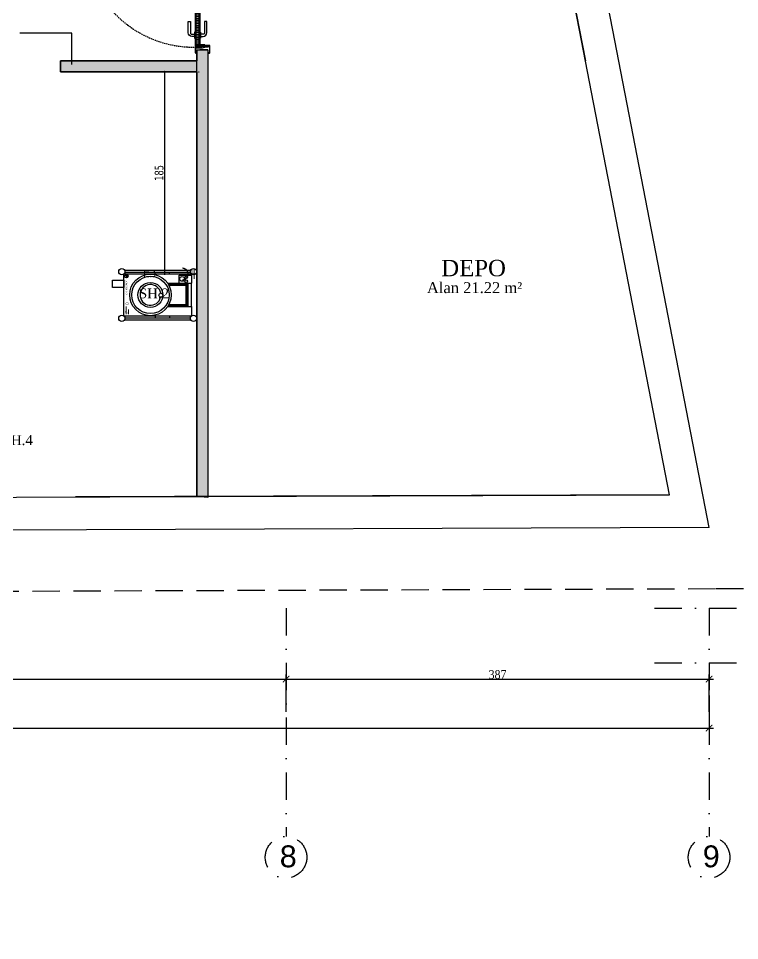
# Model space of a CAD drawing. Header units: millimetres. Extents: x -29311 to -3405, y 28913 to 42880.
# Drawn here: x -6127 to -5467, y 38917 to 39760 of the extents above; entities that cross this region are included whole.
import ezdxf
from ezdxf.enums import TextEntityAlignment as Align

# ---------------------------------------------------------------- set-up
doc = ezdxf.new("R2010")
doc.units = ezdxf.units.MM
for name, pattern in [('( Hidden )', [0.375, 0.25, -0.125]), ('DASHDOT', [1, 0.5, -0.25, 0, -0.25]), ('DASHDOT2', [0.5, 0.25, -0.125, 0, -0.125]), ('DASHDOTX2', [2, 1, -0.5, 0, -0.5]), ('HIDDEN', [0.375, 0.25, -0.125])]:
    doc.linetypes.add(name, pattern=pattern)
for name, color, linetype in [('A-AKS', 57, 'DASHDOT'), ('A-AKS.', 57, 'DASHDOT2'), ('A-BA', 1, 'Continuous'), ('A-KAPI-AHSAP', 245, 'Continuous'), ('A-KAPI-AKSESUAR', 206, 'Continuous'), ('A-KAPI-METAL', 84, 'Continuous'), ('A-KAPI-PROFIL', 206, 'Continuous'), ('A-MERDIVEN', 125, 'Continuous'), ('A-SIVA-ALCIPAN', 247, 'Continuous'), ('A-YAZI', 136, 'Continuous'), ('Duvar-150 cm', 8, 'Continuous'), ('Duvar-200 cm', 7, 'Continuous'), ('Duvar-Soğuk Oda Yüksekliğine', 24, 'Continuous'), ('Kıtc-002 Çizgi', 7, 'Continuous'), ('Kıtc-016 Su Tes Yazı 001', 5, 'Continuous'), ('Kıtc-019 Su Tes İşaretler', 5, 'Continuous'), ('set altı dolap', 92, 'Continuous'), ('vaz_bina2', 161, 'Continuous')]:
    doc.layers.add(name, color=color, linetype=linetype)
for name, color, linetype, lineweight in [('DVL-C', 7, 'DASHDOTX2', 20), ('olcu-plan', 7, 'Continuous', 20), ('TES_ELK', 230, 'Continuous', 25), ('TES_SU', 150, 'Continuous', 25)]:
    doc.layers.add(name, color=color, linetype=linetype, lineweight=lineweight)
doc.styles.add('Dimension Text', font='tahoma.ttf', dxfattribs={"width": 0.8})
doc.styles.get("Standard").update_dxf_attribs({"font": 'arial.ttf'})
doc.styles.add('TESNO', font='romandtw.shx', dxfattribs={"height": 0.8})
doc.styles.add('text1', font='arial.ttf')
doc.styles.add('YAZ-50', font='times.ttf', dxfattribs={"width": 0.9})
doc.dimstyles.new('1-50-plan', dxfattribs={"dimtxt": 8, "dimasz": 6, "dimexe": 4, "dimexo": 4, "dimgap": 0.00625, "dimtad": 1, "dimdec": 0, "dimrnd": 0.0005, "dimzin": 9, "dimdsep": 46, "dimtxsty": 'YAZ-50', "dimblk": 'ARCHTICK', "dimcen": 0.025, "dimdle": 4, "dimadec": 0, "dimazin": 0, "dimtfac": 1, "dimtdec": 0, "dimtmove": 0, "dimatfit": 3, "dimfxl": 30, "dimfxlon": 1, "dimarcsym": 0})
doc.dimstyles.new('AYG-OLCU 1 to 2', dxfattribs={"dimtxt": 4, "dimasz": 3, "dimexe": 1.5, "dimexo": 1, "dimgap": 1, "dimtad": 1, "dimdec": 0, "dimdsep": 46, "dimtxsty": 'Dimension Text', "dimblk": 'DOTSMALL', "dimcen": 0, "dimclrd": 256, "dimclre": 256, "dimclrt": 256, "dimadec": 0, "dimazin": 0, "dimtfac": 1, "dimtdec": 0, "dimtofl": 0, "dimtmove": 1, "dimatfit": 3, "dimfxl": 1, "dimarcsym": 0})

# ---------------------------------------------------------------- blocks, each defined once
blk = doc.blocks.new('_ArchTick')
at = {"color": 0, "linetype": 'ByBlock', "const_width": 0.15}
blk.add_lwpolyline([(-0.5, -0.5), (0.5, 0.5)], dxfattribs=at)
blk = doc.blocks.new('*D468')
at = {"layer": 'DEFPOINTS', "color": 0, "transparency": 16777216}
for p in [(-5882.14, 39156.17), (-5882.14, 38971.91), (-6597.64, 38916.92)]:
    blk.add_point(p, dxfattribs=at)
at = {"layer": 'olcu-plan', "color": 0, "lineweight": -2, "transparency": 16777216}
for p, q in [((-6601.64, 39156.17), (-5878.14, 39156.17)), ((-6597.64, 39126.17), (-6597.64, 39160.17)), ((-5882.14, 39126.17), (-5882.14, 39160.17))]:
    blk.add_line(p, q, dxfattribs=at)
at = {"layer": 'olcu-plan', "color": 0, "lineweight": -2, "transparency": 16777216, "xscale": 6, "yscale": 6, "zscale": 6, "rotation": 180}
blk.add_blockref('_ArchTick', (-6597.64, 39156.17), dxfattribs=at)
at = {"layer": 'olcu-plan', "color": 0, "lineweight": -2, "transparency": 16777216, "xscale": 6, "yscale": 6, "zscale": 6}
blk.add_blockref('_ArchTick', (-5882.14, 39156.17), dxfattribs=at)
at = {"layer": 'olcu-plan', "color": 0, "transparency": 16777216, "insert": (-6239.89, 39160.26), "char_height": 8, "attachment_point": 5, "style": 'YAZ-50'}
blk.add_mtext('715', dxfattribs=at)
blk = doc.blocks.new('*D469')
at = {"layer": 'DEFPOINTS', "color": 0, "transparency": 16777216}
for p in [(-5495.1, 39156.17), (-5882.14, 38971.91), (-5495.1, 38966.26)]:
    blk.add_point(p, dxfattribs=at)
at = {"layer": 'olcu-plan', "color": 0, "lineweight": -2, "transparency": 16777216}
for p, q in [((-5886.14, 39156.17), (-5491.1, 39156.17)), ((-5882.14, 39126.17), (-5882.14, 39160.17)), ((-5495.1, 39126.17), (-5495.1, 39160.17))]:
    blk.add_line(p, q, dxfattribs=at)
at = {"layer": 'olcu-plan', "color": 0, "lineweight": -2, "transparency": 16777216, "xscale": 6, "yscale": 6, "zscale": 6, "rotation": 180}
blk.add_blockref('_ArchTick', (-5882.14, 39156.17), dxfattribs=at)
at = {"layer": 'olcu-plan', "color": 0, "lineweight": -2, "transparency": 16777216, "xscale": 6, "yscale": 6, "zscale": 6}
blk.add_blockref('_ArchTick', (-5495.1, 39156.17), dxfattribs=at)
at = {"layer": 'olcu-plan', "color": 0, "transparency": 16777216, "insert": (-5688.62, 39160.26), "char_height": 8, "attachment_point": 5, "style": 'YAZ-50'}
blk.add_mtext('387', dxfattribs=at)
blk = doc.blocks.new('*D476')
at = {"layer": 'DEFPOINTS', "color": 0, "transparency": 16777216}
for p in [(-10508.1, 39207.01), (-5495.1, 39207.01), (-5495.1, 39111.24)]:
    blk.add_point(p, dxfattribs=at)
at = {"layer": 'olcu-plan', "color": 0, "lineweight": -2, "transparency": 16777216}
for p, q in [((-10508.1, 39141.24), (-10508.1, 39107.24)), ((-5495.1, 39141.24), (-5495.1, 39107.24)), ((-10512.1, 39111.24), (-5491.1, 39111.24))]:
    blk.add_line(p, q, dxfattribs=at)
at = {"layer": 'olcu-plan', "color": 0, "lineweight": -2, "transparency": 16777216, "xscale": 6, "yscale": 6, "zscale": 6, "rotation": 180}
blk.add_blockref('_ArchTick', (-10508.1, 39111.24), dxfattribs=at)
at = {"layer": 'olcu-plan', "color": 0, "lineweight": -2, "transparency": 16777216, "xscale": 6, "yscale": 6, "zscale": 6}
blk.add_blockref('_ArchTick', (-5495.1, 39111.24), dxfattribs=at)
at = {"layer": 'olcu-plan', "color": 0, "transparency": 16777216, "insert": (-8001.6, 39115.32), "char_height": 8, "attachment_point": 5, "style": 'YAZ-50'}
blk.add_mtext('5013', dxfattribs=at)
blk = doc.blocks.new('AKS')
at = {"layer": 'A-AKS.', "ltscale": 100}
for p, q in [((4869.54, 50), (4869.54, -158.94)), ((5206.59, 50), (5403.78, 50)), ((5256.59, 50), (5256.59, -158.94)), ((5206.59, 0), (5403.78, 0))]:
    blk.add_line(p, q, dxfattribs=at)
for centre in [(4869.54, -177.94), (5256.59, -177.94)]:
    blk.add_circle(centre, 19, dxfattribs=at)
at = {"layer": 'A-AKS.', "ltscale": 100, "char_height": 20, "width": 18.8945, "attachment_point": 1, "style": 'text1'}
for s, insert in [('8', (4863.78, -167.12)), ('9', (5250.83, -167.12))]:
    blk.add_mtext(s, dxfattribs=dict(at, insert=insert))
blk = doc.blocks.new('A$C5D77726F')
at = {"layer": 'Kıtc-002 Çizgi'}
for p, q in [((5, 40), (3.5, 40)), ((46, 40), (47.5, 40)), ((14.33, 27.94), (14.33, 5)), ((15.33, 27.3), (15.33, 8)), ((16.33, 26.74), (16.33, 9)), ((34.93, 26.74), (34.93, 10)), ((35.93, 27.3), (35.93, 9)), ((36.93, 27.94), (36.93, 5)), ((5, 26), (3.5, 26)), ((46, 26), (47.5, 26)), ((15.33, 9), (35.93, 9)), ((16.33, 10), (34.93, 10)), ((36.93, 16.94), (44.48, 16.94)), ((44.48, 16.94), (44.48, 5)), ((14.33, 8), (36.93, 8)), ((14.33, 5), (36.93, 5))]:
    blk.add_line(p, q, dxfattribs=at)
blk.add_lwpolyline([(32.72, 80.96), (39.85, 80.96), (39.85, 70), (32.72, 70)], close=True, dxfattribs=at)
for points in [[(1.5, 69.4), (1.5, 5.6)], [(3.5, 69.04), (3.5, 5.96)], [(5, 5), (5, 70), (46, 70), (46, 5), (36.93, 5)], [(47.5, 69.04), (47.5, 5.96)], [(49.5, 69.4), (49.5, 5.6)], [(14.33, 5), (5, 5)]]:
    blk.add_lwpolyline(points, dxfattribs=at)
for centre, radius in [((3, 72), 3), ((48, 72), 3), ((25.63, 44.45), 20), ((25.63, 44.45), 18), ((25.63, 44.45), 12), ((25.35, 34.45), 1.9), ((38.81, 10.07), 1.26), ((41.06, 13.98), 2.29), ((42.6, 10.07), 1.26), ((3, 3), 3), ((48, 3), 3)]:
    blk.add_circle(centre, radius, dxfattribs=at)
blk.add_arc((25.63, 44.45), 10, 279.30203, 257.47644, dxfattribs=at)
blk = doc.blocks.new('v-sg')
at = {"layer": 'TES_SU', "linetype": 'Continuous', "const_width": 1.2}
blk.add_lwpolyline([(-5, 0, 1), (5, 0, 1)], format="xyb", close=True, dxfattribs=at)
blk = doc.blocks.new('A$C601B7985')
at = {"layer": 'Kıtc-002 Çizgi', "color": 1}
for p, q in [((43.49, 67.8, 10.3), (42.51, 67.12, 10.3)), ((42.54, 67.07, 10.3), (43.44, 67.7, 10.3)), ((43.44, 67.7, 10.3), (43.49, 67.12, 10.3)), ((43.54, 67.21, 10.3), (43.49, 67.8, 10.3)), ((43.49, 67.12, 10.3), (44.66, 67.72, 10.3)), ((44.63, 67.78, 10.3), (43.54, 67.21, 10.3)), ((44.87, 67.87, 10.3), (44.58, 67.85, 10.3)), ((44.58, 67.85, 10.3), (44.62, 67.79, 10.3)), ((44.62, 67.79, 10.3), (44.7, 67.65, 10.3)), ((44.66, 67.72, 10.3), (44.63, 67.78, 10.3)), ((44.87, 67.87, 10.3), (44.7, 67.65, 10.3))]:
    blk.add_line(p, q, dxfattribs=at)
blk.add_circle((43.61, 67.55, 10.3), 1.58, dxfattribs=at)
at = {"layer": 'Kıtc-019 Su Tes İşaretler', "linetype": 'Continuous', "xscale": 0.2549349402009376, "yscale": 0.2549349402009376, "zscale": 0.2549349402009376}
blk.add_blockref('v-sg', (17.24, 66.88), dxfattribs=at)
at = {"layer": 'set altı dolap'}
blk.add_blockref('A$C5D77726F', (0, 0), dxfattribs=at)
at = {"layer": 'Kıtc-002 Çizgi', "color": 1}
blk.add_text('0,75 KW 380V', height=1.5, dxfattribs=at).set_placement((25.84, 66.87))
at = {"layer": 'Kıtc-016 Su Tes Yazı 001', "lineweight": 5, "char_height": 1, "attachment_point": 1}
for s, insert in [('{\\L\\C5;SOĞUK SU}', (7.12, 69.07)), ('{\\L\\C5;GİDER}', (7.12, 66.87))]:
    blk.add_mtext_dynamic_manual_height_columns(s, width=14.9424, gutter_width=50, heights=[0], dxfattribs=dict(at, insert=insert))
blk = doc.blocks.new('A$C1989330F')
at = {"layer": 'A-KAPI-AKSESUAR'}
blk.add_lwpolyline([(27.5, 0), (-27.5, 0), (-27.5, -8), (27.5, -8)], close=True, dxfattribs=at)
blk.add_lwpolyline([(-125, -45), (-20, -45, 0.414214), (-10, -35), (-10, -8), (10, -8), (10, -32, -0.414214), (-23, -65), (-125, -65)], format="xyb", close=True, dxfattribs=at)
blk = doc.blocks.new('*U52')
at = {"ltscale": 12}
h = blk.add_hatch(dxfattribs=at)
h.set_pattern_fill('ANSI31', color=8, scale=5, angle=45)
h.set_pattern_definition([(90, (48.085, 20), (-15.875, 3e-15), [])])
h.paths.add_polyline_path([(1004.1, -130), (44, -130), (44, -160), (1004.1, -160)])
at = {"color": 8, "linetype": 'HIDDEN', "ltscale": 50}
blk.add_lwpolyline([(12.6, -176.2), (12.6, -1188.7, 0.417281), (1025, -165.6)], format="xyb", dxfattribs=at)
at = {"layer": 'A-KAPI-AHSAP'}
for points in [[(44, -165), (34, -165), (34, -148), (34, -148), (34, -125), (44, -125), (44, -165)], [(44, -125), (1004.1, -125)], [(1004.1, -165), (44, -165)], [(1004.1, -165), (1004.1, -125), (1014.1, -125), (1014.1, -165), (1014.1, -165), (1014.1, -165), (1004.1, -165)]]:
    blk.add_lwpolyline(points, dxfattribs=at)
blk.add_lwpolyline([(1004.1, -130), (44, -130), (44, -160), (1004.1, -160)], close=True, dxfattribs=at)
at = {"layer": 'A-KAPI-AKSESUAR'}
for radius in [10, 5, 4]:
    blk.add_circle((12, -175), radius, dxfattribs=at)
at = {"layer": 'A-KAPI-METAL'}
for points in [[(-29, -33.5), (39, -33.5, -0.414214), (40, -34.5), (40, -95.9), (38, -95.9), (38, -36, 0.414214), (37.5, -35.5), (-27.5, -35.5, 0.414214), (-28, -36), (-28, -47.5, 0.414214), (-27.5, -48), (-20, -48), (-20, -50), (-29, -50, -0.414214), (-30, -49), (-30, -34.5, -0.414214)], [(-30, -151, -0.414214), (-29, -150), (-20, -150), (-20, -152), (-27.5, -152, 0.414214), (-28, -152.5), (-28, -162.5, 0.414214), (-27.5, -163), (26.5, -163, 0.414214), (27, -162.5), (27, -105, -0.414214), (28.2, -104), (41, -104, -0.414154), (42, -105), (42, -119.5), (42, -94.9), (42, -80.7), (42, -94.9), (40, -94.9), (40, -80.7, -1), (44, -80.7), (44, -119.8, -0.934642), (40, -119.5), (40, -106.5, 0.414214), (39.5, -106), (29.5, -106, 0.414214), (29, -106.5), (29, -164, -0.414214), (28, -165), (-29, -165, -0.414214), (-30, -164)], [(1078.1, -151, 0.414214), (1077.1, -150), (1068.1, -150), (1068.1, -152), (1075.6, -152, -0.414214), (1076.1, -152.5), (1076.1, -162.5, -0.414214), (1075.6, -163), (1021.6, -163, -0.414214), (1021.1, -162.5), (1021.1, -104, 0.414214), (1019.8, -103), (1007.1, -103, 0.414154), (1006.1, -104), (1006.1, -119.5), (1006.1, -94.9), (1006.1, -80.7), (1006.1, -94.9), (1008.1, -94.9), (1008.1, -80.7, 1), (1004.1, -80.7), (1004.1, -119.8, 0.938583), (1008.1, -119.5), (1008.1, -105.5, -0.414214), (1008.6, -105), (1018.5, -105, -0.414214), (1019.1, -105.5), (1019.1, -164, 0.414214), (1020.1, -165), (1077.1, -165, 0.414214), (1078.1, -164)], [(1077.1, -33.5), (1009.1, -33.5, 0.414214), (1008.1, -34.5), (1008.1, -95.9), (1010.1, -95.9), (1010.1, -36, -0.414214), (1010.6, -35.5), (1075.6, -35.5, -0.414214), (1076.1, -36), (1076.1, -47.5, -0.414214), (1075.6, -48), (1068.1, -48), (1068.1, -50), (1077.1, -50, 0.414214), (1078.1, -49), (1078.1, -34.5, 0.414214)]]:
    blk.add_lwpolyline(points, format="xyb", close=True, dxfattribs=at)
at = {"layer": 'A-KAPI-PROFIL'}
for points in [[(16.5, -100.9), (27.5, -70.4), (27.5, -36.5), (37.5, -36.5), (37.5, -72.2), (25.9, -104.3), (25.9, -163), (16.5, -163)], [(1031.6, -100.9), (1020.6, -70.4), (1020.6, -43.8), (1010.6, -43.8), (1010.6, -72.2), (1022.2, -104.3), (1022.2, -163), (1031.6, -163)]]:
    blk.add_lwpolyline(points, close=True, dxfattribs=at)
for points in [[(36.5, -36.8), (37.5, -36.8), (37.5, -52.5), (29.6, -66.1), (29.6, -89.8), (36.6, -89.8), (36.6, -90.8), (28.6, -90.8), (28.6, -65.8), (36.5, -52.2), (36.5, -36.8)], [(1011.6, -36.8), (1010.6, -36.8), (1010.6, -52.5), (1018.5, -66.1), (1018.5, -89.8), (1011.5, -89.8), (1011.5, -90.8), (1019.5, -90.8), (1019.5, -65.8), (1011.6, -52.2), (1011.6, -36.8)]]:
    blk.add_lwpolyline(points, dxfattribs=at)
at = {"layer": 'A-KAPI-PROFIL', "color": 8}
for points in [[(39.7, -111.2, 0.414214), (37.7, -109.2), (31.3, -109.2, 0.414214), (29.3, -111.2), (29.3, -122, 0.414214), (31.3, -124), (45.3, -124, 0.414214), (46.3, -123), (46.3, -120, 1), (44.3, -120), (44.3, -121.5), (39.7, -121.5)], [(1018.8, -111.2, 0.414214), (1016.8, -109.2), (1010.4, -109.2, 0.414214), (1008.4, -111.2), (1008.4, -121.5), (1003.8, -121.5), (1003.8, -120, 1), (1001.8, -120), (1001.8, -123, 0.414214), (1002.8, -124), (1014.1, -124), (1016.8, -124, 0.414214), (1018.8, -122)]]:
    blk.add_lwpolyline(points, format="xyb", close=True, dxfattribs=at)
at = {"layer": 'DEFPOINTS', "linetype": 'ByBlock', "ltscale": 12}
for p, q in [((0, -50), (0, -150)), ((1048.1, -50), (1048.1, -125))]:
    blk.add_line(p, q, dxfattribs=at)
at = {"ltscale": 12, "xscale": -1, "rotation": 180}
blk.add_blockref('A$C1989330F', (916, -125), dxfattribs=at)
at = {"ltscale": 12}
blk.add_blockref('A$C1989330F', (916, -165), dxfattribs=at)
blk = doc.blocks.new('TRİ')
at = {"layer": 'TES_ELK', "linetype": 'Continuous', "elevation": 0}
for points, const_width in [([(103685.51, 9077.89), (103677.39, 9077.89)], 1.2), ([(103678.02, 9073.39), (103678.02, 9082.39)], 0.75), ([(103680.02, 9073.39), (103680.02, 9082.39)], 0.75), ([(103681.89, 9073.39), (103681.89, 9082.39)], 0.75)]:
    blk.add_lwpolyline(points, dxfattribs=dict(at, const_width=const_width))
at = {"layer": 'TES_ELK', "linetype": 'Continuous', "const_width": 1.2, "elevation": 0}
blk.add_lwpolyline([(103690.93, 9072.48), (103690.93, 9072.48, -1), (103690.93, 9083.31)], format="xyb", dxfattribs=at)
at = {"layer": 'TES_ELK', "lineweight": 15, "elevation": 0}
blk.add_lwpolyline([(103708.89, 9077.89), (103690.14, 9077.89)], dxfattribs=at)
at = {"layer": 'TES_ELK', "linetype": 'Continuous', "style": 'TESNO', "width": 0.7}
blk.add_attdef('ENO', text='', height=6, rotation=180, dxfattribs=at).set_placement((103720.14, 9077.89, 0.75), align=Align.MIDDLE)
blk = doc.blocks.new('_DotSmall')
at = {"color": 0, "linetype": 'ByBlock', "const_width": 0.5}
blk.add_lwpolyline([(-0.0625, 0, 1), (0.0625, 0, 1)], format="xyb", close=True, dxfattribs=at)
blk = doc.blocks.new('*D370')
at = {"layer": 'DEFPOINTS', "color": 0, "transparency": 16777216}
for p in [(-5993.11, 39711.62), (-5963.64, 39711.62), (-5963.64, 39526.62)]:
    blk.add_point(p, dxfattribs=at)
at = {"layer": 'TES_ELK', "lineweight": -2, "transparency": 16777216}
for p, q in [((-5964.64, 39711.62), (-5994.61, 39711.62)), ((-5993.11, 39526.62), (-5993.11, 39711.62)), ((-5964.64, 39526.62), (-5994.61, 39526.62))]:
    blk.add_line(p, q, dxfattribs=at)
at = {"layer": 'TES_ELK', "lineweight": -2, "transparency": 16777216, "xscale": 3, "yscale": 3, "zscale": 3}
for p, rotation in [((-5993.11, 39711.62), 90), ((-5993.11, 39526.62), 270)]:
    blk.add_blockref('_DotSmall', p, dxfattribs=dict(at, rotation=rotation))
at = {"layer": 'TES_ELK', "transparency": 16777216, "insert": (-5998.29, 39619.12), "char_height": 8, "attachment_point": 5, "rotation": 90, "style": 'Dimension Text'}
blk.add_mtext('185', dxfattribs=at)

msp = doc.modelspace()

# ---------------------------------------------------------------- hatches: boundary and pattern name
at = {"layer": 'Duvar-150 cm'}
h = msp.add_hatch(color=256, dxfattribs=at)
h.dxf.hatch_style = 1
h.paths.add_polyline_path([(-5963.64, 39721.62), (-6088.64, 39721.62), (-6088.64, 39711.62), (-5963.64, 39711.62)])
at = {"layer": 'Duvar-200 cm'}
h = msp.add_hatch(color=256, dxfattribs=at)
h.dxf.hatch_style = 1
h.paths.add_polyline_path([(-5953.64, 39836.62), (-5953.64, 39846.27), (-5963.64, 39846.27), (-5963.64, 39836.62)])
h.paths.add_polyline_path([(-5963.64, 39323.14), (-5953.64, 39322.14), (-5953.64, 39731.62), (-5963.64, 39731.62)])

# ---------------------------------------------------------------- linework, layer by layer
for p, q in [((-6082.78, 39711.62), (-6075.78, 39711.62)), ((-5962.14, 39711.62), (-5961.64, 39711.62)), ((-5531.42, 39324.64), (-6074.78, 39322.68))]:
    msp.add_line(p, q)
at = {"layer": 'A-BA'}
for p, q in [((-5495.1, 39294.77), (-5888.56, 41331.65)), ((-5495.1, 39294.77), (-5888.56, 41331.65)), ((-5531.42, 39324.64), (-5913.13, 41300.68)), ((-5531.42, 39324.64), (-5913.13, 41300.68)), ((-5495.1, 39294.77), (-10508.1, 39276.95))]:
    msp.add_line(p, q, dxfattribs=at)
msp.add_lwpolyline([(-10717.69, 41114.45), (-10481.78, 39307.05), (-5531.42, 39324.64)], dxfattribs=at)
at = {"layer": 'A-MERDIVEN'}
msp.add_lwpolyline([(-5716.17, 40019.51), (-5666.28, 40019.51), (-5608.11, 39721.62)], dxfattribs=at)
at = {"layer": 'A-SIVA-ALCIPAN'}
msp.add_line((-6074.78, 39322.68), (-6074.78, 39322.71), dxfattribs=at)
at = {"layer": 'A-YAZI'}
msp.add_lwpolyline([(-6078.25, 39718.22), (-6078.25, 39747.11), (-6125.71, 39747.11)], dxfattribs=at)
at = {"layer": 'Duvar-150 cm'}
msp.add_line((-6088.64, 39711.62), (-6088.64, 39721.62), dxfattribs=at)
for points in [[(-6088.64, 39721.62), (-5963.64, 39721.62)], [(-5963.64, 39711.62), (-6088.64, 39711.62)]]:
    msp.add_lwpolyline(points, dxfattribs=at)
msp.add_lwpolyline([(-5963.64, 39721.62), (-6088.64, 39721.62), (-6088.64, 39711.62), (-5963.64, 39711.62)], close=True, dxfattribs=at)
at = {"layer": 'Duvar-200 cm'}
msp.add_line((-5963.64, 39711.62), (-5963.64, 39323.08), dxfattribs=at)
msp.add_lwpolyline([(-5963.64, 39731.62), (-5953.64, 39731.62), (-5953.64, 39322.14), (-5963.64, 39323.14)], close=True, dxfattribs=at)
at = {"layer": 'Duvar-Soğuk Oda Yüksekliğine'}
for p, q in [((-5963.64, 39731.62), (-5963.64, 39721.62)), ((-5963.64, 39721.62), (-5963.64, 39731.62))]:
    msp.add_line(p, q, dxfattribs=at)
at = {"layer": 'vaz_bina2', "linetype": '( Hidden )', "ltscale": 100}
msp.add_lwpolyline([(-10745.16, 41087.28), (-10501.58, 39221.08), (-5488.57, 39238.89), (-4470.79, 39242.51), (-4739.72, 40634.75), (-4981.51, 41117.08), (-5309.76, 41407.74), (-5666.95, 41596.35), (-6038.1, 41706.43), (-6406.89, 41755.81), (-10810.15, 41585.13)], close=True, dxfattribs=at)

# ---------------------------------------------------------------- block references
at = {"layer": 'A-AKS'}
msp.add_blockref('AKS', (-10751.69, 39171.08), dxfattribs=at)
at = {"layer": 'Duvar-200 cm', "xscale": 0.1, "yscale": 0.1, "zscale": 0.1, "rotation": 270}
msp.add_blockref('*U52', (-5948.64, 39836.62), dxfattribs=at)
at = {"layer": 'DVL-C', "color": 0, "linetype": 'HIDDEN', "ltscale": 25, "xscale": 0.95, "yscale": 0.95, "zscale": 0.95, "rotation": 90}
msp.add_blockref('A$C601B7985', (-5964, 39483.19, 0), dxfattribs=at)
at = {"layer": 'TES_SU'}
ref = msp.add_blockref('TRİ', (97713.75, 48604.51, 0), dxfattribs=dict(at, rotation=180))
ref.add_attrib('ENO', 'E.1', dxfattribs={"layer": 'TES_ELK', "linetype": 'Continuous', "height": 6}).set_placement((-6006.39, 39526.62, 0.75), align=Align.MIDDLE)

# ---------------------------------------------------------------- texts
at = {"layer": 'A-YAZI', "style": 'YAZ-50'}
for s, height, p in [('DEPO', 15, (-5710.54, 39524.6)), ('Alan 21.22 m²', 10, (-5709.66, 39509.19))]:
    msp.add_text(s, height=height, dxfattribs=at).set_placement(p, align=Align.CENTER)
at = {"layer": 'A-YAZI', "color": 7, "style": 'YAZ-50'}
for s, p in [('SH.2', (-6003.02, 39504.42)), ('SH.4', (-6127.7, 39370.21))]:
    msp.add_text(s, height=9, dxfattribs=at).set_placement(p, align=Align.CENTER)

# ---------------------------------------------------------------- dimensions: what is measured, and where the dimension line sits
at = {"layer": 'olcu-plan'}
for base, p1, p2, picture, middle in [((-5495.1, 39111.24), (-10508.1, 39207.01), (-5495.1, 39207.01), '*D476', (-8001.6, 39115.32)), ((-5882.1447, 39156.173), (-6597.6413, 38916.9206), (-5882.1447, 38971.9108), '*D468', (-6239.893, 39160.26)), ((-5495.1, 39156.17), (-5882.14, 38971.91), (-5495.1, 38966.26), '*D469', (-5688.62, 39160.26))]:
    dim = msp.add_linear_dim(base=base, p1=p1, p2=p2, dimstyle='1-50-plan', dxfattribs=at)
    dim.commit()
    dim.dimension.update_dxf_attribs({"geometry": picture, "text_midpoint": middle})
at = {"layer": 'TES_ELK'}
dim = msp.add_linear_dim(base=(-5993.11, 39711.62), p1=(-5963.64, 39526.62), p2=(-5963.64, 39711.62), angle=90, dimstyle='AYG-OLCU 1 to 2', override={"dimtxt": 8, "dimfxl": 30, "dimfxlon": 1}, dxfattribs=at)
dim.commit()
dim.dimension.update_dxf_attribs({"geometry": '*D370', "text_midpoint": (-5998.29, 39619.12)})

doc.saveas('drawing.dxf')
